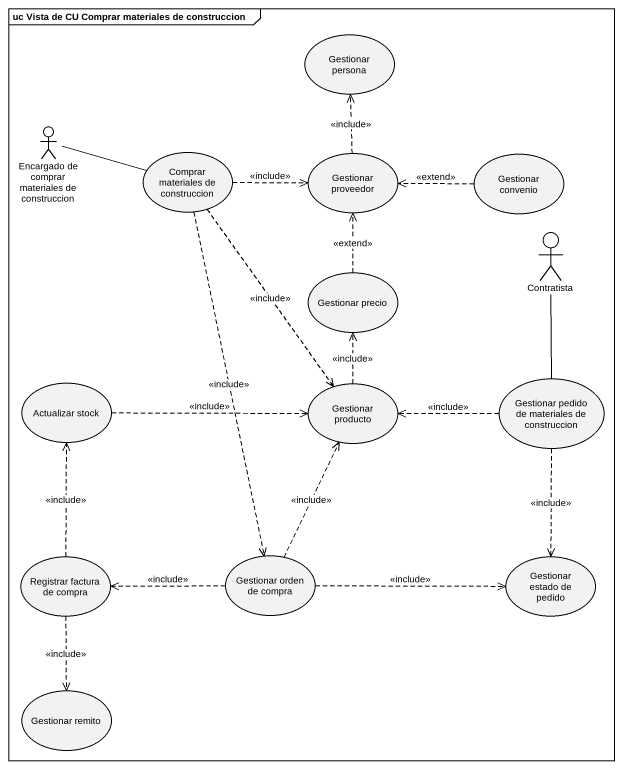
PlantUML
@startuml
mainframe uc Vista de CU Comprar materiales de construccion
usecase "Gestionar persona" as Gestionar_persona
actor "Encargado de comprar materiales de construccion" as Encargado_de_comprar
usecase "Comprar materiales de construccion" as Comprar_materiales_de
usecase "Gestionar proveedor" as Gestionar_proveedor
usecase "Gestionar convenio" as Gestionar_convenio
actor Contratista
usecase "Gestionar precio" as Gestionar_precio
usecase "Actualizar stock" as Actualizar_stock
usecase "Gestionar producto" as Gestionar_producto
usecase "Gestionar pedido de materiales de construccion" as Gestionar_pedido_de
usecase "Registrar factura de compra" as Registrar_factura_de_compra
usecase "Gestionar orden de compra" as Gestionar_orden_de_compra
usecase "Gestionar estado de pedido" as Gestionar_estado_de_pedido
usecase "Gestionar remito" as Gestionar_remito
Encargado_de_comprar -right- Comprar_materiales_de
Comprar_materiales_de .right.> Gestionar_proveedor : <<include>>
Comprar_materiales_de ..> Gestionar_producto : <<include>>
Comprar_materiales_de ..> Gestionar_orden_de_compra : <<include>>
Gestionar_proveedor .up.> Gestionar_persona : <<include>>
Gestionar_convenio .left.> Gestionar_proveedor : <<extend>>
Gestionar_precio .up.> Gestionar_proveedor : <<extend>>
Actualizar_stock .right.> Gestionar_producto : <<include>>
Gestionar_producto .up.> Gestionar_precio : <<include>>
Gestionar_pedido_de -up- Contratista
Gestionar_pedido_de .left.> Gestionar_producto : <<include>>
Gestionar_pedido_de ..> Gestionar_estado_de_pedido : <<include>>
Registrar_factura_de_compra .up.> Actualizar_stock : <<include>>
Registrar_factura_de_compra ..> Gestionar_remito : <<include>>
Gestionar_orden_de_compra .up.> Gestionar_producto : <<include>>
Gestionar_orden_de_compra .left.> Registrar_factura_de_compra : <<include>>
Gestionar_orden_de_compra .right.> Gestionar_estado_de_pedido : <<include>>
@enduml
